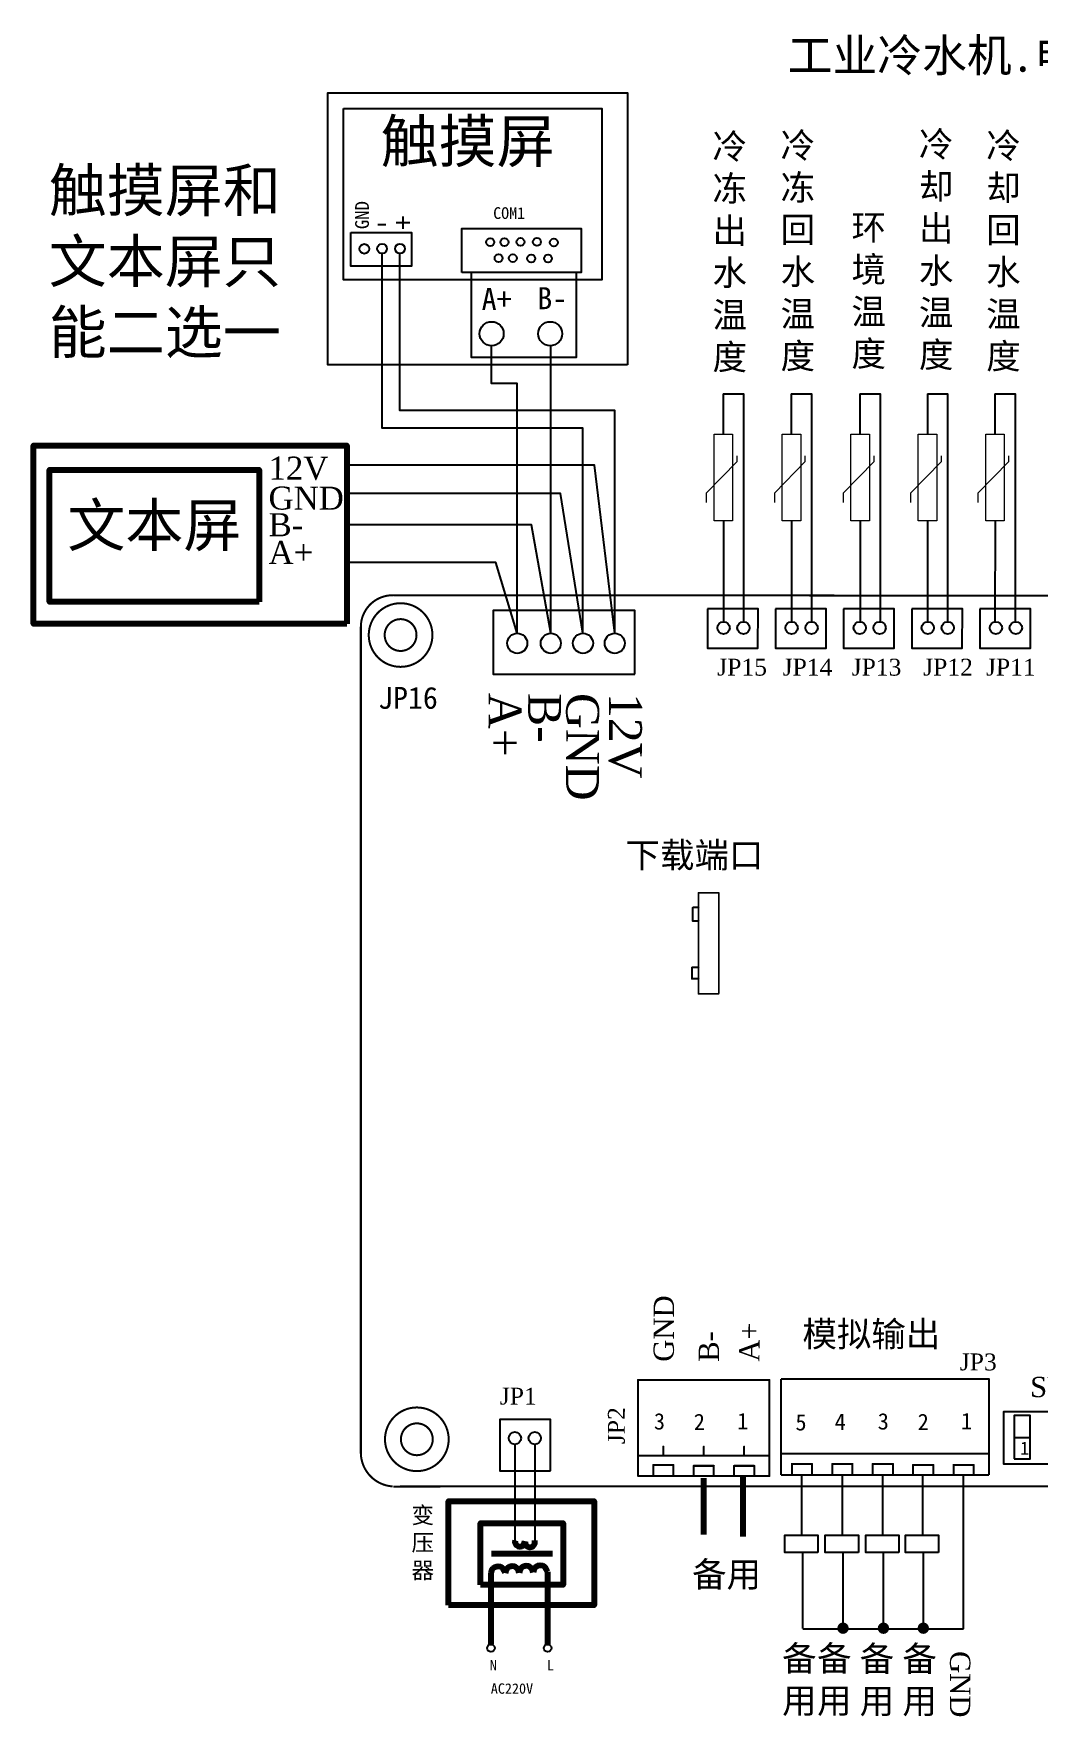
# Model space of a CAD drawing. Extents: x 13486 to 20536, y -504 to 1741.
# Drawn here: x 17358 to 18537, y -236 to 1741 of the extents above; entities that cross this region are included whole.
import ezdxf

# ---------------------------------------------------------------- set-up
doc = ezdxf.new("R2010")
doc.units = 0
doc.linetypes.add('ACAD_ISO07W100', pattern=[3, 0, -3])
doc.layers.get('0').update_dxf_attribs({"linetype": 'CONTINUOUS'})
for name, color, linetype in [('BOTTOMSOLDER', 6, 'CONTINUOUS'), ('KEEPOUTLAYER', 6, 'CONTINUOUS'), ('MECHANICAL1', 251, 'CONTINUOUS'), ('TOPOVERLAY', 2, 'CONTINUOUS')]:
    doc.layers.add(name, color=color, linetype=linetype)

msp = doc.modelspace()

# ---------------------------------------------------------------- hatches: boundary and pattern name
h = msp.add_hatch(color=256)
edge = h.paths.add_edge_path()
edge.add_arc((18308.5, -132.5), 6.71, 180, 540)
h = msp.add_hatch(color=256)
edge = h.paths.add_edge_path()
edge.add_arc((18356, -132.5), 6.71, 180, 540)
h = msp.add_hatch(color=256)
edge = h.paths.add_edge_path()
edge.add_arc((18402.8, -132.5), 6.71, 180, 540)

# ---------------------------------------------------------------- linework, layer by layer
at = {"color": 7}
for p, q in [((17746.4, 1487.9), (17746.4, 1487.9)), ((18509.7, 91.7), (18529.2, 91.7))]:
    msp.add_line(p, q, dxfattribs=at)
for p, q in [((18167.6, 1318), (18167.6, 1270.2)), ((18247.7, 1318), (18247.7, 1270.2)), ((18328.4, 1318), (18328.4, 1270.2)), ((18407.6, 1318), (18407.6, 1270.2)), ((18486.8, 1318), (18486.8, 1270.2)), ((18168.3, 1050.5), (18168.4, 1168.5)), ((18248.3, 1050.5), (18248.4, 1168.5)), ((18329, 1050.5), (18329.1, 1168.5)), ((18408.2, 1050.5), (18408.3, 1168.5)), ((18487.4, 1050.5), (18487.5, 1168.5))]:
    msp.add_line(p, q)
at = {"lineweight": 13}
for p, q in [((18184.2, 1238.4), (18148.1, 1201.5)), ((18184.2, 1238.4), (18184.2, 1245.2)), ((18264.2, 1238.4), (18228.2, 1201.5)), ((18264.2, 1238.4), (18264.2, 1245.2)), ((18344.9, 1238.4), (18308.9, 1201.5)), ((18344.9, 1238.4), (18344.9, 1245.2)), ((18424.1, 1238.4), (18388.1, 1201.5)), ((18424.1, 1238.4), (18424.1, 1245.2)), ((18503.3, 1238.4), (18467.3, 1201.5)), ((18503.3, 1238.4), (18503.3, 1245.2)), ((18148.1, 1190.4), (18148.1, 1201.5)), ((18228.2, 1190.4), (18228.2, 1201.5)), ((18308.9, 1190.4), (18308.9, 1201.5)), ((18388.1, 1190.4), (18388.1, 1201.5)), ((18467.3, 1190.4), (18467.3, 1201.5))]:
    msp.add_line(p, q, dxfattribs=at)
at = {"linetype": 'Continuous'}
for p, q in [((17923, 83.5), (17923, -29.7)), ((17946.4, 83.5), (17946.4, -29.7)), ((18449.9, -133.2), (18449.9, 47.5))]:
    msp.add_line(p, q, dxfattribs=at)
msp.add_lwpolyline([(18055.2, 1352.1), (17703.1, 1352.1), (17703.1, 1671.5), (18055.2, 1671.5)], close=True)
at = {"color": 7}
for points in [[(17721.7, 1653.2), (18025, 1653.2), (18025, 1451.7), (17721.7, 1451.7)], [(17730.2, 1507.6), (17801.7, 1507.6), (17801.7, 1468), (17730.2, 1468)], [(18631.7, 60.4), (18497.5, 60.4), (18497.5, 122.1), (18631.7, 122.1)], [(18509.7, 66.5), (18528.4, 66.5), (18528.4, 117.5), (18509.7, 117.5)]]:
    msp.add_lwpolyline(points, close=True, dxfattribs=at)
at = {"color": 0}
msp.add_lwpolyline([(17860.5, 1460.5), (17860.5, 1512.3), (18000.7, 1512.3), (18000.7, 1460.5)], close=True, dxfattribs=at)
at = {"linetype": 'Continuous', "flags": 128}
for points in [[(18003, 1036.6), (18003, 1277.4), (17767, 1277.4), (17767, 1482.7)], [(18040.3, 1036.6), (18040.3, 1298.3), (17788, 1298.3), (17788, 1482.7)], [(17925.8, 1036.6), (17925.8, 1329.9), (17895.7, 1329.9), (17895.7, 1374.5)], [(17965.2, 1036.6), (17965.2, 1374.5)], [(18167.6, 1318), (18191.5, 1318), (18191.5, 1050.2)], [(18247.7, 1318), (18271.5, 1318), (18271.5, 1050.2)], [(18328.4, 1318), (18352.2, 1318), (18352.2, 1050.2)], [(18407.6, 1318), (18431.4, 1318), (18431.4, 1050.2)], [(18486.8, 1318), (18510.6, 1318), (18510.6, 1050.2)], [(18003, 1036.6), (18003, 1257.7)], [(18040.3, 1036.6), (18016.7, 1234.3), (17725.5, 1234.3)], [(18003, 1036.6), (17976.6, 1200.8), (17725.5, 1200.8)], [(17965.2, 1036.6), (17942.4, 1164.1), (17725.5, 1164.1)], [(17925.8, 1036.6), (17900.8, 1119.9), (17725.5, 1119.9)], [(18064, 988.7), (18064, 1063.3), (17897.3, 1063.3), (17897.3, 988.7), (18064, 988.7)], [(18149.2, 1065.2), (18149.2, 1019.2), (18208.6, 1019.2), (18208.7, 1065.2), (18149.2, 1065.2)], [(18229.2, 1065.2), (18229.2, 1019.2), (18288.6, 1019.2), (18288.7, 1065.2), (18229.2, 1065.2)], [(18309.2, 1065.2), (18309.2, 1019.2), (18368.6, 1019.2), (18368.7, 1065.2), (18309.2, 1065.2)], [(18389.2, 1065.2), (18389.2, 1019.2), (18448.6, 1019.2), (18448.7, 1065.2), (18389.2, 1065.2)], [(18469.2, 1065.2), (18469.2, 1019.2), (18528.6, 1019.2), (18528.7, 1065.2), (18469.2, 1065.2)], [(17964.9, 52.3), (17964.9, 112.6), (17905.4, 112.6), (17905.4, 52.3), (17964.9, 52.3)]]:
    msp.add_lwpolyline(points, dxfattribs=at)
at = {"color": 7}
msp.add_lwpolyline([(17871.7, 1460.1), (17871.7, 1361), (17995.3, 1361), (17995.3, 1460.1)], dxfattribs=at)
at = {"lineweight": 13}
for points in [[(18157, 1270.4), (18178.8, 1270.4), (18178.8, 1168.7), (18157, 1168.7)], [(18237, 1270.4), (18258.8, 1270.4), (18258.8, 1168.7), (18237, 1168.7)], [(18317.7, 1270.4), (18339.5, 1270.4), (18339.5, 1168.7), (18317.7, 1168.7)], [(18396.9, 1270.4), (18418.7, 1270.4), (18418.7, 1168.7), (18396.9, 1168.7)], [(18476.1, 1270.4), (18497.9, 1270.4), (18497.9, 1168.7), (18476.1, 1168.7)]]:
    msp.add_lwpolyline(points, close=True, dxfattribs=at)
for centre in [(17746.1, 1488.3), (17767, 1488.4), (17788, 1488.4)]:
    msp.add_circle(centre, 5.72)
at = {"color": 0}
for centre in [(17894, 1496.1), (17910.7, 1496.1), (17929.6, 1496.4), (17948.9, 1496.4), (17968.7, 1495.7), (17903.9, 1477.3), (17920.6, 1477.3), (17942.2, 1476.9), (17961.9, 1476.9)]:
    msp.add_circle(centre, 4.64, dxfattribs=at)
at = {"linetype": 'Continuous'}
for centre, radius in [((17895.7, 1388.6), 14.1), ((17964.5, 1388.6), 14.1), ((18168.1, 1042.9), 7.26), ((18191.5, 1042.9), 7.26), ((18248.1, 1042.9), 7.26), ((18271.5, 1042.9), 7.26), ((18328.1, 1042.9), 7.26), ((18351.5, 1042.9), 7.26), ((18408.1, 1042.9), 7.26), ((18431.5, 1042.9), 7.26), ((18488.1, 1042.9), 7.26), ((18511.5, 1042.9), 7.26), ((17925.8, 1024.8), 11.8), ((17965.2, 1024.8), 11.8), ((18003, 1024.8), 11.8), ((18040.3, 1024.8), 11.8), ((17923, 90.8), 7.26), ((17946.4, 90.8), 7.26)]:
    msp.add_circle(centre, radius, dxfattribs=at)
at = {"layer": 'BOTTOMSOLDER', "color": 7, "linetype": 'Continuous', "lineweight": 80}
for p, q in [((18144.7, 43.9), (18144.7, -22.4)), ((18190.8, 45.3), (18190.8, -24.8))]:
    msp.add_line(p, q, dxfattribs=at)
at = {"layer": 'BOTTOMSOLDER', "color": 7, "linetype": 'Continuous'}
for p, q in [((18259.9, 48.6), (18259.9, -23.2)), ((18307.4, 48.6), (18307.4, -23.2)), ((18354.9, 48.6), (18354.9, -23.2)), ((18401.7, 48.6), (18401.7, -23.2)), ((18261.1, -133), (18261.1, -43.6)), ((18308.6, -133), (18308.6, -43.6)), ((18356.1, -133), (18356.1, -43.6)), ((18402.9, -133), (18402.9, -43.6)), ((18261.1, -133.1), (18449.9, -133.2))]:
    msp.add_line(p, q, dxfattribs=at)
at = {"layer": 'BOTTOMSOLDER', "color": 0, "linetype": 'Continuous', "lineweight": 80}
for p, q in [((17895.7, -44.7), (17967, -44.7)), ((17894.8, -68), (17894.8, -151.3)), ((17961.2, -66.4), (17961.2, -151.5)), ((17894.8, -151.3), (17894.8, -151.3))]:
    msp.add_line(p, q, dxfattribs=at)
at = {"layer": 'BOTTOMSOLDER', "color": 7, "linetype": 'Continuous', "lineweight": 80}
for points in [[(17725.5, 1047.8), (17357.6, 1047.8), (17357.6, 1257.2), (17725.5, 1257.2)], [(17622.5, 1073.5), (17376.3, 1073.5), (17376.3, 1228.8), (17622.5, 1228.8)]]:
    msp.add_lwpolyline(points, close=True, dxfattribs=at)
at = {"layer": 'BOTTOMSOLDER', "color": 0, "linetype": 'Continuous', "lineweight": 80}
for points in [[(17845.1, -105.6), (17845.1, 16.8), (18016.1, 16.8), (18016.1, -105.6)], [(17882.4, -81.7), (17882.4, -9.1), (17979.8, -9.1), (17979.8, -81.7)]]:
    msp.add_lwpolyline(points, close=True, dxfattribs=at)
at = {"layer": 'BOTTOMSOLDER', "color": 7, "linetype": 'Continuous'}
for points in [[(18279, -43.5), (18240.1, -43.5), (18240.1, -23.2), (18279, -23.2)], [(18326.5, -43.5), (18287.6, -43.5), (18287.6, -23.2), (18326.5, -23.2)], [(18374, -43.5), (18335.1, -43.5), (18335.1, -23.2), (18374, -23.2)], [(18420.8, -43.5), (18381.9, -43.5), (18381.9, -23.2), (18420.8, -23.2)]]:
    msp.add_lwpolyline(points, close=True, dxfattribs=at)
at = {"layer": 'BOTTOMSOLDER', "color": 0, "linetype": 'Continuous'}
for centre in [(17894.9, -155.9), (17961.4, -155.9)]:
    msp.add_circle(centre, 4.43, dxfattribs=at)
at = {"layer": 'BOTTOMSOLDER', "color": 0, "linetype": 'Continuous', "lineweight": 80}
for centre, radius, start, end in [((17928.8, -30.9), 5.73, 165.508, 1.1748), ((17940.7, -31.5), 5.89, 167.2834, 20.2157), ((17936.3, -67.6), 8.38, 4.7493, 177.719), ((17952.8, -67.1), 8.38, 4.7493, 177.719), ((17903.1, -68.3), 8.38, 4.7493, 177.719), ((17919.8, -68), 8.38, 4.7493, 177.719)]:
    msp.add_arc(centre, radius, start, end, dxfattribs=at)
at = {"layer": 'KEEPOUTLAYER', "color": 7, "const_width": 2.37}
for points in [[(17742, 1043.9, -0.414214), (17779.4, 1081.3)], [(17779.4, 34.1, -0.388165), (17742, 72.9)]]:
    msp.add_lwpolyline(points, format="xyb", dxfattribs=at)
at = {"layer": 'KEEPOUTLAYER', "color": 7}
for points, const_width in [([(17751.3, 1034.5, 1), (17826.1, 1034.5, 1)], 2.37), ([(17780, 1081.3, 1), (17778.8, 1081.3, 1)], 1.19), ([(17780, 1081.3, 1), (17778.8, 1081.3, 1)], 1.19), ([(17742.6, 1043.9, 1), (17741.4, 1043.9, 1)], 1.19), ([(17742.6, 1043.9, 1), (17741.4, 1043.9, 1)], 1.19), ([(17751.9, 1034.5, 1), (17750.7, 1034.5, 1)], 1.19), ([(17770.4, 89.5, 1), (17845.2, 89.5, 1)], 2.37), ([(17771, 89.5, 1), (17769.8, 89.5, 1)], 1.19), ([(17845.8, 89.5, 1), (17844.6, 89.5, 1)], 1.19)]:
    msp.add_lwpolyline(points, format="xyb", close=True, dxfattribs=dict(at, const_width=const_width))
at = {"layer": 'KEEPOUTLAYER', "color": 7, "const_width": 2.37}
for points in [[(20147.3, 1079.7), (17780, 1081.3)], [(17742, 1043.9), (17742, 72.9)], [(20147.8, 35), (17780, 34)]]:
    msp.add_lwpolyline(points, dxfattribs=at)
at = {"layer": 'MECHANICAL1', "color": 7}
for points, const_width in [([(17770, 1034.5, 1), (17807.4, 1034.5, 1)], 2.37), ([(17770.6, 1034.5, 1), (17769.4, 1034.5, 1)], 1.19), ([(17808, 1034.5, 1), (17806.8, 1034.5, 1)], 1.19), ([(17789.1, 89.5, 1), (17826.5, 89.5, 1)], 2.37), ([(17789.7, 89.5, 1), (17788.5, 89.5, 1)], 1.19), ([(17827.1, 89.5, 1), (17825.9, 89.5, 1)], 1.19)]:
    msp.add_lwpolyline(points, format="xyb", close=True, dxfattribs=dict(at, const_width=const_width))
at = {"layer": 'TOPOVERLAY', "color": 7}
for points, const_width in [([(18138.7, 731.7), (18138.7, 613)], 1.87), ([(18162.5, 731.7), (18138.7, 731.7)], 1.87), ([(18162.5, 731.7), (18162.5, 613)], 1.87), ([(18132.8, 714.4), (18131.8, 713.9)], 2.37), ([(18131.8, 713.9), (18131.8, 698.7)], 2.37), ([(18138.7, 714.4), (18132.8, 714.4)], 2.37), ([(18132.1, 698.5), (18131.8, 698.7)], 2.37), ([(18138.7, 698.5), (18132.1, 698.5)], 2.37), ([(18131.4, 643.9), (18130.9, 643.4)], 2.37), ([(18130.9, 643.4), (18130.9, 630.8)], 2.37), ([(18133.2, 643.9), (18131.4, 643.9)], 2.37), ([(18136.9, 643.9), (18133.2, 643.9)], 2.37), ([(18138.7, 643.9), (18136.9, 643.9)], 2.37), ([(18138.7, 630.8), (18130.9, 630.8)], 2.37), ([(18162.5, 613), (18138.7, 613)], 1.87), ([(18067.7, 159.2), (18222, 159.2)], 2.37), ([(18067.7, 46.4), (18067.7, 159.2)], 2.37), ([(18222, 46.4), (18222, 159.2)], 2.37), ([(18479.9, 160.3), (18235.5, 160.3)], 2.37), ([(18235.5, 160.3), (18235.5, 47.5)], 2.37), ([(18479.9, 160.3), (18479.9, 47.5)], 2.37), ([(18097.4, 70.1), (18097.4, 80.8)], 2.37), ([(18144.9, 70.1), (18144.9, 80.8)], 2.37), ([(18192.3, 70.1), (18192.3, 80.8)], 2.37), ([(18067.7, 70.1), (18222, 70.1)], 2.37), ([(18085.5, 59.4), (18109.2, 59.4)], 2.37), ([(18085.5, 47.6), (18085.5, 59.4)], 2.37), ([(18109.2, 47.6), (18109.2, 59.4)], 2.37), ([(18133, 58.3), (18156.7, 58.3)], 2.37), ([(18133, 46.4), (18133, 58.3)], 2.37), ([(18156.7, 46.4), (18156.7, 58.3)], 2.37), ([(18180.5, 46.4), (18180.5, 58.3)], 2.37), ([(18180.5, 58.3), (18204.2, 58.3)], 2.37), ([(18204.2, 46.4), (18204.2, 58.3)], 2.37), ([(18289.9, 72.5), (18235.5, 72.5)], 2.37), ([(18248.4, 60.6), (18248.4, 48.7)], 2.37), ([(18272.1, 60.6), (18248.4, 60.6)], 2.37), ([(18272.1, 60.6), (18272.1, 48.7)], 2.37), ([(18479.9, 72.5), (18278.1, 72.5)], 2.37), ([(18295.9, 60.6), (18295.9, 48.7)], 2.37), ([(18319.6, 60.6), (18295.9, 60.6)], 2.37), ([(18319.6, 60.6), (18319.6, 48.7)], 2.37), ([(18367.1, 60.6), (18343.4, 60.6)], 2.37), ([(18343.4, 60.6), (18343.4, 48.7)], 2.37), ([(18367.1, 60.6), (18367.1, 48.7)], 2.37), ([(18414.6, 59.4), (18390.8, 59.4)], 2.37), ([(18390.8, 59.4), (18390.8, 47.5)], 2.37), ([(18414.6, 59.4), (18414.6, 47.5)], 2.37), ([(18438.3, 59.4), (18438.3, 47.5)], 2.37), ([(18462.1, 59.4), (18438.3, 59.4)], 2.37), ([(18462.1, 59.4), (18462.1, 47.5)], 2.37), ([(18067.7, 46.4), (18222, 46.4)], 2.37), ([(18479.9, 47.5), (18235.5, 47.5)], 2.37)]:
    msp.add_lwpolyline(points, dxfattribs=dict(at, const_width=const_width))
for points, const_width in [([(18139.2, 731.7, 1), (18138.2, 731.7, 1)], 0.935), ([(18139.2, 731.7, 1), (18138.2, 731.7, 1)], 0.935), ([(18162.9, 731.7, 1), (18162, 731.7, 1)], 0.935), ([(18162.9, 731.7, 1), (18162, 731.7, 1)], 0.935), ([(18132.4, 713.9, 1), (18131.2, 713.9, 1)], 1.19), ([(18132.4, 713.9, 1), (18131.2, 713.9, 1)], 1.19), ([(18133.4, 714.4, 1), (18132.2, 714.4, 1)], 1.19), ([(18133.4, 714.4, 1), (18132.2, 714.4, 1)], 1.19), ([(18139.3, 714.4, 1), (18138.1, 714.4, 1)], 1.19), ([(18132.4, 698.7, 1), (18131.2, 698.7, 1)], 1.19), ([(18132.4, 698.7, 1), (18131.2, 698.7, 1)], 1.19), ([(18132.7, 698.5, 1), (18131.5, 698.5, 1)], 1.19), ([(18132.7, 698.5, 1), (18131.5, 698.5, 1)], 1.19), ([(18139.3, 698.5, 1), (18138.1, 698.5, 1)], 1.19), ([(18131.5, 643.4, 1), (18130.3, 643.4, 1)], 1.19), ([(18131.5, 643.4, 1), (18130.3, 643.4, 1)], 1.19), ([(18131.9, 643.9, 1), (18130.8, 643.9, 1)], 1.19), ([(18131.9, 643.9, 1), (18130.8, 643.9, 1)], 1.19), ([(18133.8, 643.9, 1), (18132.6, 643.9, 1)], 1.19), ([(18133.8, 643.9, 1), (18132.6, 643.9, 1)], 1.19), ([(18137.5, 643.9, 1), (18136.3, 643.9, 1)], 1.19), ([(18137.5, 643.9, 1), (18136.3, 643.9, 1)], 1.19), ([(18139.3, 643.9, 1), (18138.1, 643.9, 1)], 1.19), ([(18131.5, 630.8, 1), (18130.3, 630.8, 1)], 1.19), ([(18131.5, 630.8, 1), (18130.3, 630.8, 1)], 1.19), ([(18139.3, 630.8, 1), (18138.1, 630.8, 1)], 1.19), ([(18139.2, 613, 1), (18138.2, 613, 1)], 0.935), ([(18139.2, 613, 1), (18138.2, 613, 1)], 0.935), ([(18162.9, 613, 1), (18162, 613, 1)], 0.935), ([(18162.9, 613, 1), (18162, 613, 1)], 0.935), ([(18067.1, 159.2, 1), (18068.3, 159.2, 1)], 1.19), ([(18067.1, 159.2, 1), (18068.3, 159.2, 1)], 1.19), ([(18221.4, 159.2, 1), (18222.6, 159.2, 1)], 1.19), ([(18221.4, 159.2, 1), (18222.6, 159.2, 1)], 1.19), ([(18480.5, 160.3, 1), (18479.3, 160.3, 1)], 1.19), ([(18480.5, 160.3, 1), (18479.3, 160.3, 1)], 1.19), ([(18096.8, 80.8, 1), (18098, 80.8, 1)], 1.19), ([(18144.3, 80.8, 1), (18145.4, 80.8, 1)], 1.19), ([(18191.7, 80.8, 1), (18192.9, 80.8, 1)], 1.19), ([(18067.1, 70.1, 1), (18068.3, 70.1, 1)], 1.19), ([(18084.9, 59.4, 1), (18086.1, 59.4, 1)], 1.19), ([(18084.9, 59.4, 1), (18086.1, 59.4, 1)], 1.19), ([(18096.8, 70.1, 1), (18098, 70.1, 1)], 1.19), ([(18108.6, 59.4, 1), (18109.8, 59.4, 1)], 1.19), ([(18108.6, 59.4, 1), (18109.8, 59.4, 1)], 1.19), ([(18132.4, 58.3, 1), (18133.6, 58.3, 1)], 1.19), ([(18132.4, 58.3, 1), (18133.6, 58.3, 1)], 1.19), ([(18144.3, 70.1, 1), (18145.4, 70.1, 1)], 1.19), ([(18156.1, 58.3, 1), (18157.3, 58.3, 1)], 1.19), ([(18156.1, 58.3, 1), (18157.3, 58.3, 1)], 1.19), ([(18179.9, 58.3, 1), (18181.1, 58.3, 1)], 1.19), ([(18179.9, 58.3, 1), (18181.1, 58.3, 1)], 1.19), ([(18191.7, 70.1, 1), (18192.9, 70.1, 1)], 1.19), ([(18203.6, 58.3, 1), (18204.8, 58.3, 1)], 1.19), ([(18203.6, 58.3, 1), (18204.8, 58.3, 1)], 1.19), ([(18221.4, 70.1, 1), (18222.6, 70.1, 1)], 1.19), ([(18249, 60.6, 1), (18247.8, 60.6, 1)], 1.19), ([(18249, 60.6, 1), (18247.8, 60.6, 1)], 1.19), ([(18272.7, 60.6, 1), (18271.5, 60.6, 1)], 1.19), ([(18272.7, 60.6, 1), (18271.5, 60.6, 1)], 1.19), ([(18296.5, 60.6, 1), (18295.3, 60.6, 1)], 1.19), ([(18296.5, 60.6, 1), (18295.3, 60.6, 1)], 1.19), ([(18320.2, 60.6, 1), (18319, 60.6, 1)], 1.19), ([(18320.2, 60.6, 1), (18319, 60.6, 1)], 1.19), ([(18343.9, 60.6, 1), (18342.8, 60.6, 1)], 1.19), ([(18343.9, 60.6, 1), (18342.8, 60.6, 1)], 1.19), ([(18367.7, 60.6, 1), (18366.5, 60.6, 1)], 1.19), ([(18367.7, 60.6, 1), (18366.5, 60.6, 1)], 1.19), ([(18391.4, 59.4, 1), (18390.2, 59.4, 1)], 1.19), ([(18391.4, 59.4, 1), (18390.2, 59.4, 1)], 1.19), ([(18415.2, 59.4, 1), (18414, 59.4, 1)], 1.19), ([(18415.2, 59.4, 1), (18414, 59.4, 1)], 1.19), ([(18438.9, 59.4, 1), (18437.7, 59.4, 1)], 1.19), ([(18438.9, 59.4, 1), (18437.7, 59.4, 1)], 1.19), ([(18462.7, 59.4, 1), (18461.5, 59.4, 1)], 1.19), ([(18462.7, 59.4, 1), (18461.5, 59.4, 1)], 1.19), ([(18480.5, 72.5, 1), (18479.3, 72.5, 1)], 1.19), ([(18067.1, 46.4, 1), (18068.3, 46.4, 1)], 1.19), ([(18067.1, 46.4, 1), (18068.3, 46.4, 1)], 1.19), ([(18084.9, 47.6, 1), (18086.1, 47.6, 1)], 1.19), ([(18108.6, 47.6, 1), (18109.8, 47.6, 1)], 1.19), ([(18132.4, 46.4, 1), (18133.6, 46.4, 1)], 1.19), ([(18156.1, 46.4, 1), (18157.3, 46.4, 1)], 1.19), ([(18179.9, 46.4, 1), (18181.1, 46.4, 1)], 1.19), ([(18203.6, 46.4, 1), (18204.8, 46.4, 1)], 1.19), ([(18221.4, 46.4, 1), (18222.6, 46.4, 1)], 1.19), ([(18221.4, 46.4, 1), (18222.6, 46.4, 1)], 1.19), ([(18249, 48.7, 1), (18247.8, 48.7, 1)], 1.19), ([(18272.7, 48.7, 1), (18271.5, 48.7, 1)], 1.19), ([(18296.5, 48.7, 1), (18295.3, 48.7, 1)], 1.19), ([(18320.2, 48.7, 1), (18319, 48.7, 1)], 1.19), ([(18343.9, 48.7, 1), (18342.8, 48.7, 1)], 1.19)]:
    msp.add_lwpolyline(points, format="xyb", close=True, dxfattribs=dict(at, const_width=const_width))

# ---------------------------------------------------------------- texts
at = {"linetype": 'ACAD_ISO07W100'}
for s, height, p in [('GND', 16.2, (17751.5, 1511.4)), ('+', 24.3, (17803.7, 1510.7))]:
    msp.add_text(s, height=height, rotation=90, dxfattribs=at).set_placement(p)
for s, height, p in [('-', 24.3, (17758.4, 1507.5)), ('A+', 25.92, (17883.9, 1416.3)), ('B-', 25.92, (17949.3, 1417.3))]:
    msp.add_text(s, height=height, dxfattribs=at).set_placement(p)
at = {"insert": (17897.5, 1537.2), "char_height": 13.78, "attachment_point": 1}
msp.add_mtext('COM1', dxfattribs=at)
at = {"layer": 'BOTTOMSOLDER', "color": 7, "linetype": 'Continuous'}
for s, insert, char_height, width, attachment_point in [('{\\fSimSun|b0|i0|c134|p54;工业冷水机.电气连接示意图.MD45.水冷.4机头}', (18243.5, 1735), 38.579, 1577.097, 1), ('{\\fSimSun|b0|i0|c134|p54;触摸屏}', (17765.2, 1639.8), 49.999, 324.659, 1), ('{\\fSimSun|b0|i0|c134|p54;冷冻出水温度}', (18175.4, 1343.2), 29.676, 8.736, 8), ('{\\fSimSun|b0|i0|c134|p54;冷冻回水温度}', (18255.4, 1344.4), 29.676, 8.736, 8), ('{\\fSimSun|b0|i0|c134|p54;冷却出水温度}', (18417.9, 1345.8), 29.676, 8.736, 8), ('{\\fSimSun|b0|i0|c134|p54;冷却回水温度}', (18497, 1344.1), 29.676, 8.736, 8), ('{\\fSimSun|b0|i0|c134|p54;触摸屏和文本屏只能二选一}', (17375.3, 1582.1), 49.999, 324.659, 1), ('{\\fSimSun|b0|i0|c134|p54;环境温度}', (18338.7, 1347.1), 29.676, 8.736, 8), ('{\\fSimSun|b0|i0|c134|p54;文本屏}', (17397.2, 1188.6), 49.999, 324.659, 1), ('JP16', (17762.3, 973.6), 25.78, 115.325, 1), ('{\\fSimSun|b0|i0|c134|p54;下载端口}', (18053, 790.8), 29.676, 192.699, 1), ('{\\fSimSun|b0|i0|c134|p54;模拟输出}', (18260.8, 228), 29.676, 243.309, 1), ('{\\fSimSun|b0|i0|c134|p54;变压器}', (17814.8, 10.1), 19.423, 5.718, 2), ('{\\fSimSun|b0|i0|c134|p54;备用}', (18131.2, -54.4), 29.676, 157.36, 1), ('{\\fSimSun|b0|i0|c134|p54;备用}', (18257.2, -153.1), 29.676, 8.736, 2), ('{\\fSimSun|b0|i0|c134|p54;备用}', (18298.3, -153.1), 29.676, 8.736, 2), ('{\\fSimSun|b0|i0|c134|p54;备用}', (18348.3, -153.5), 29.676, 8.736, 2), ('{\\fSimSun|b0|i0|c134|p54;备用}', (18398.5, -153.5), 29.676, 8.736, 2)]:
    msp.add_mtext(s, dxfattribs=dict(at, insert=insert, char_height=char_height, width=width, attachment_point=attachment_point))
at = {"layer": 'BOTTOMSOLDER', "color": 7, "linetype": 'Continuous', "attachment_point": 1}
for s, insert, char_height, width, rotation in [('{\\fTimes New Roman|b0|i0|c186|p18;\\H0.875x;\\C0;12V}', (17633.6, 1244.2), 30.894, 9.094, 359.8614), ('{\\fTimes New Roman|b0|i0|c186|p18;\\H0.875x;\\C0;GND}', (17633.6, 1209), 30.894, 9.094, 359.8614), ('{\\fTimes New Roman|b0|i0|c186|p18;\\H0.875x;\\C0;B-}', (17633.6, 1177.7), 30.894, 9.094, 359.8614), ('{\\fTimes New Roman|b0|i0|c186|p18;\\H0.875x;\\C0;A+}', (17633.6, 1145.1), 30.894, 9.094, 359.8614), ('{\\fTimes New Roman|b0|i0|c186|p18;\\H0.875x;\\C0;JP15}', (18160.8, 1006.8), 22.702, 6.683, 359.8614), ('{\\fTimes New Roman|b0|i0|c186|p18;\\H0.875x;\\C0;JP14}', (18237.6, 1006.8), 22.702, 6.683, 359.8614), ('{\\fTimes New Roman|b0|i0|c186|p18;\\H0.875x;\\C0;JP13}', (18318.7, 1006.8), 22.702, 6.683, 359.8614), ('{\\fTimes New Roman|b0|i0|c186|p18;\\H0.875x;\\C0;JP12}', (18402.7, 1006.8), 22.702, 6.683, 359.8614), ('{\\fTimes New Roman|b0|i0|c186|p18;\\H0.875x;\\C0;JP11}', (18476.5, 1006.8), 22.702, 6.683, 359.8614), ('{\\fTimes New Roman|b0|i0|c186|p18;\\H0.875x;\\C0;A+}', (17930.7, 966.3), 44.134, 12.992, 269.8614), ('{\\fTimes New Roman|b0|i0|c186|p18;\\H0.875x;\\C0;B-}', (17977.3, 966.3), 44.134, 12.992, 269.8614), ('{\\fTimes New Roman|b0|i0|c186|p18;\\H0.875x;\\C0;GND}', (18022, 966.3), 44.134, 12.992, 269.8614), ('{\\fTimes New Roman|b0|i0|c186|p18;\\H0.875x;\\C0;12V}', (18072.3, 966.3), 44.134, 12.992, 269.8614), ('{\\fTimes New Roman|b0|i0|c186|p18;\\H0.875x;\\C0;GND}', (18085.9, 180.6), 27.243, 8.02, 89.8614), ('{\\fTimes New Roman|b0|i0|c186|p18;\\H0.875x;\\C0;A+}', (18186.5, 180.6), 27.243, 8.02, 89.8614), ('{\\fTimes New Roman|b0|i0|c186|p18;\\H0.875x;\\C0;B-}', (18138.9, 180.6), 27.243, 8.02, 89.8614), ('{\\fTimes New Roman|b0|i0|c186|p18;\\H0.875x;\\C0;JP3}', (18445.7, 190.4), 22.702, 6.683, 359.8614), ('{\\fTimes New Roman|b0|i0|c186|p18;\\H0.875x;\\C0;SW1}', (18528.3, 162.9), 27.243, 8.02, 359.8614), ('{\\fTimes New Roman|b0|i0|c186|p18;\\H0.875x;\\C0;JP1}', (17905.3, 150.2), 22.702, 6.683, 359.8614), ('{\\fTimes New Roman|b0|i0|c186|p18;\\H0.875x;\\C0;JP2}', (18032.2, 83.9), 22.702, 6.683, 89.8614), ('{\\fTimes New Roman|b0|i0|c186|p18;\\H0.875x;\\C0;GND}', (18458.1, -159.4), 27.243, 8.02, 269.8614)]:
    msp.add_mtext(s, dxfattribs=dict(at, insert=insert, char_height=char_height, width=width, rotation=rotation))
at = {"layer": 'BOTTOMSOLDER', "color": 0, "linetype": 'Continuous', "width": 4.129, "attachment_point": 1}
for s, insert, char_height in [('N', (17893.5, -169.8), 12.2), ('L', (17960.7, -169.8), 12.2), ('AC220V', (17894.7, -197.3), 12.18)]:
    msp.add_mtext(s, dxfattribs=dict(at, insert=insert, char_height=char_height))
at = {"layer": 'TOPOVERLAY', "color": 7}
for s, height, p in [('3', 19.2, (18086.3, 101)), ('2', 19.2, (18133.2, 100.3)), ('1 ', 19.23, (18184.1, 101.3)), ('4', 19.2, (18298.7, 100.5)), ('3', 19.2, (18349.3, 101)), ('2', 19.2, (18396.2, 100.3)), ('1 ', 19.23, (18447.1, 101.3)), ('5', 19.2, (18252.6, 99.9)), ('1 ', 15.38, (18516.6, 71.4))]:
    msp.add_text(s, height=height, dxfattribs=at).set_placement(p)

doc.saveas('drawing.dxf')
